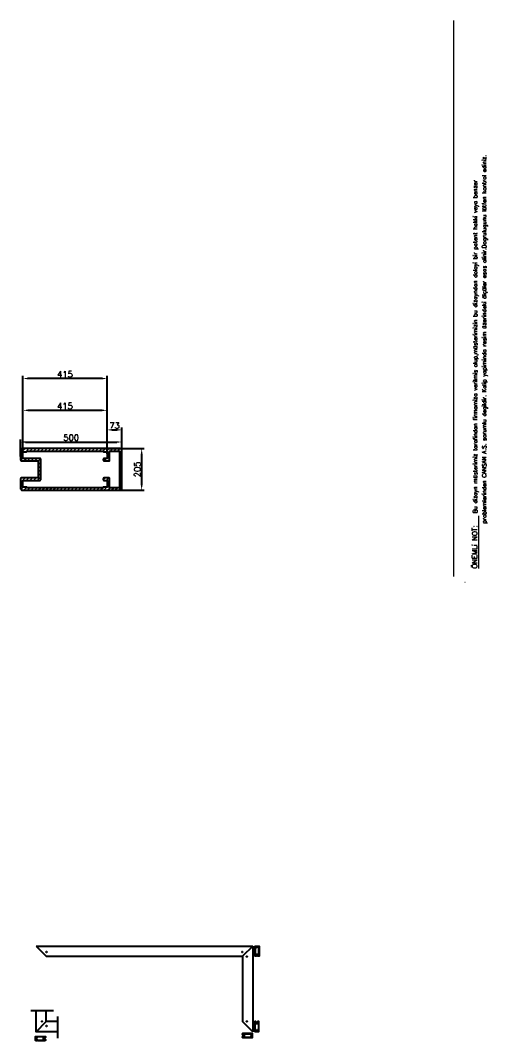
# Model space of a CAD drawing. Header units: millimetres. Extents: x 2270 to 2903, y 1179 to 1682.
# Drawn here: x 2270 to 2500, y 1179 to 1681 of the extents above; entities that cross this region are included whole.
import ezdxf

# ---------------------------------------------------------------- set-up
doc = ezdxf.new("R2010")
doc.units = ezdxf.units.MM
doc.header["$LTSCALE"] = 5
doc.layers.add('cizgi', color=7, linetype='Continuous', lineweight=20)
doc.layers.add('taram', color=5, linetype='Continuous', lineweight=18)
doc.styles.add('ROMANT', font='romant.shx', dxfattribs={"height": 3})
doc.dimstyles.new('ISO-25', dxfattribs={"dimtxt": 10, "dimasz": 2.5, "dimexe": 1.25, "dimexo": 0.625, "dimtad": 1, "dimtoh": 1, "dimlfac": 10, "dimtxsty": 'ROMANT', "dimcen": 2.5, "dimclrd": 242, "dimclre": 242, "dimclrt": 242, "dimadec": 1, "dimazin": 2, "dimtfac": 1, "dimtmove": 0, "dimatfit": 3, "dimfxl": 0, "dimarcsym": 0})

# ---------------------------------------------------------------- blocks, each defined once
blk = doc.blocks.new('*D8')
at = {"color": 242, "lineweight": -2, "ltscale": 5}
for p, q in [((2269.82, 1466.43), (2269.82, 1474.87)), ((2272.32, 1473.62), (2317.32, 1473.62)), ((2319.82, 1466.43), (2319.82, 1474.87))]:
    blk.add_line(p, q, dxfattribs=at)
at = {"color": 242, "ltscale": 5}
for points in [[(2272.32, 1474.04), (2272.32, 1473.21), (2269.82, 1473.62)], [(2317.32, 1474.04), (2317.32, 1473.21), (2319.82, 1473.62)]]:
    blk.add_solid(points, dxfattribs=at)
at = {"layer": 'Defpoints', "color": 0, "ltscale": 5}
for p in [(2319.82, 1473.62), (2269.82, 1465.8), (2319.82, 1465.8)]:
    blk.add_point(p, dxfattribs=at)
at = {"color": 242, "ltscale": 5, "insert": (2294.82, 1475.75), "char_height": 3, "attachment_point": 5, "style": 'ROMANT'}
blk.add_mtext('500', dxfattribs=at)
blk = doc.blocks.new('*D9')
at = {"color": 242, "lineweight": -2, "ltscale": 5}
for p, q in [((2309.71, 1470.37), (2330.79, 1470.37)), ((2329.54, 1467.87), (2329.54, 1452.37)), ((2309.71, 1449.87), (2330.79, 1449.87))]:
    blk.add_line(p, q, dxfattribs=at)
at = {"color": 242, "ltscale": 5}
for points in [[(2329.12, 1467.87), (2329.95, 1467.87), (2329.54, 1470.37)], [(2329.12, 1452.37), (2329.95, 1452.37), (2329.54, 1449.87)]]:
    blk.add_solid(points, dxfattribs=at)
at = {"layer": 'Defpoints', "color": 0, "ltscale": 5}
for p in [(2309.08, 1470.37), (2309.08, 1449.87), (2329.54, 1449.87)]:
    blk.add_point(p, dxfattribs=at)
at = {"color": 242, "ltscale": 5, "insert": (2327.41, 1460.12), "char_height": 3, "attachment_point": 5, "rotation": 90, "style": 'ROMANT'}
blk.add_mtext('205', dxfattribs=at)
blk = doc.blocks.new('*D10')
at = {"color": 242, "lineweight": -2, "ltscale": 5}
for p, q in [((2312.52, 1467.8), (2312.52, 1480.85)), ((2315.02, 1479.6), (2317.32, 1479.6)), ((2319.82, 1467.8), (2319.82, 1480.85))]:
    blk.add_line(p, q, dxfattribs=at)
at = {"color": 242, "ltscale": 5}
for points in [[(2315.02, 1480.02), (2315.02, 1479.19), (2312.52, 1479.6)], [(2317.32, 1480.02), (2317.32, 1479.19), (2319.82, 1479.6)]]:
    blk.add_solid(points, dxfattribs=at)
at = {"layer": 'Defpoints', "color": 0, "ltscale": 5}
for p in [(2319.82, 1479.6), (2312.52, 1467.17), (2319.82, 1467.17)]:
    blk.add_point(p, dxfattribs=at)
at = {"color": 242, "ltscale": 5, "insert": (2316.17, 1481.73), "char_height": 3, "attachment_point": 5, "style": 'ROMANT'}
blk.add_mtext('73', dxfattribs=at)
blk = doc.blocks.new('*D11')
at = {"color": 242, "lineweight": -2, "ltscale": 5}
for p, q in [((2271.02, 1467.8), (2271.02, 1490.49)), ((2310.02, 1489.24), (2273.52, 1489.24)), ((2312.52, 1467.8), (2312.52, 1490.49))]:
    blk.add_line(p, q, dxfattribs=at)
at = {"color": 242, "ltscale": 5}
for points in [[(2273.52, 1489.66), (2273.52, 1488.83), (2271.02, 1489.24)], [(2310.02, 1489.66), (2310.02, 1488.83), (2312.52, 1489.24)]]:
    blk.add_solid(points, dxfattribs=at)
at = {"layer": 'Defpoints', "color": 0, "ltscale": 5}
for p in [(2271.02, 1489.24), (2271.02, 1467.17), (2312.52, 1467.17)]:
    blk.add_point(p, dxfattribs=at)
at = {"color": 242, "ltscale": 5, "insert": (2291.77, 1491.37), "char_height": 3, "attachment_point": 5, "style": 'ROMANT'}
blk.add_mtext('415', dxfattribs=at)
blk = doc.blocks.new('*D13')
at = {"color": 242, "lineweight": -2, "ltscale": 5}
for p, q in [((2271.02, 1467.8), (2271.02, 1506.17)), ((2310.02, 1504.92), (2273.52, 1504.92)), ((2312.52, 1467.8), (2312.52, 1506.17))]:
    blk.add_line(p, q, dxfattribs=at)
at = {"color": 242, "ltscale": 5}
for points in [[(2273.52, 1505.34), (2273.52, 1504.51), (2271.02, 1504.92)], [(2310.02, 1505.34), (2310.02, 1504.51), (2312.52, 1504.92)]]:
    blk.add_solid(points, dxfattribs=at)
at = {"layer": 'Defpoints', "color": 0, "ltscale": 5}
for p in [(2271.02, 1504.92), (2271.02, 1467.17), (2312.52, 1467.17)]:
    blk.add_point(p, dxfattribs=at)
at = {"color": 242, "ltscale": 5, "insert": (2291.77, 1507.05), "char_height": 3, "attachment_point": 5, "style": 'ROMANT'}
blk.add_mtext('415', dxfattribs=at)

msp = doc.modelspace()

# ---------------------------------------------------------------- hatches: boundary and pattern name
at = {"layer": 'taram'}
h = msp.add_hatch(dxfattribs=at)
h.set_pattern_fill('ANSI31', color=256, scale=0.4, style=0)
h.set_pattern_definition([(45, (1261.1617, 1147.2243), (-0.8980256, 0.8980256), [])])
edge = h.paths.add_edge_path(flags=16)
edge.add_line((2312.5155, 1454.7248), (2312.5155, 1451.4248))
edge.add_line((2312.5155, 1451.4248), (2310.7655, 1451.4248))
edge.add_arc((2310.7655, 1451.1748), 0.25, 90, 180)
edge.add_line((2310.5155, 1451.1748), (2310.5155, 1451.0748))
edge.add_line((2310.5155, 1451.0748), (2273.0155, 1451.0748))
edge.add_line((2273.0155, 1451.0748), (2273.0155, 1451.1748))
edge.add_arc((2272.7655, 1451.1748), 0.25, 0, 90)
edge.add_line((2272.7655, 1451.4248), (2271.0155, 1451.4248))
edge.add_line((2271.0155, 1451.4248), (2271.0155, 1454.7248))
edge.add_line((2271.0155, 1454.7248), (2279.5655, 1454.7248))
edge.add_arc((2279.5655, 1454.9748), 0.25, 270, 360)
edge.add_line((2279.8155, 1454.9748), (2279.8155, 1465.2748))
edge.add_arc((2279.5655, 1465.2748), 0.25, 0, 90)
edge.add_line((2279.5655, 1465.5248), (2271.0155, 1465.5248))
edge.add_line((2271.0155, 1465.5248), (2271.0155, 1468.8248))
edge.add_line((2271.0155, 1468.8248), (2272.7655, 1468.8248))
edge.add_arc((2272.7655, 1469.0748), 0.25, 270, 360)
edge.add_line((2273.0155, 1469.0748), (2273.0155, 1469.1748))
edge.add_line((2273.0155, 1469.1748), (2310.5155, 1469.1748))
edge.add_line((2310.5155, 1469.1748), (2310.5155, 1469.0748))
edge.add_arc((2310.7655, 1469.0748), 0.25, 180, 270)
edge.add_line((2310.7655, 1468.8248), (2312.5155, 1468.8248))
edge.add_line((2312.5155, 1468.8248), (2312.5155, 1465.5248))
edge.add_line((2312.5155, 1465.5248), (2311.1155, 1465.5248))
edge.add_arc((2311.1155, 1464.9248), 0.6, 90, 270)
edge.add_line((2311.1155, 1464.3248), (2313.4655, 1464.3248))
edge.add_arc((2313.4655, 1464.5748), 0.25, 270, 360)
edge.add_line((2313.7155, 1464.5748), (2313.7155, 1469.1748))
edge.add_line((2313.7155, 1469.1748), (2318.6155, 1469.1748))
edge.add_line((2318.6155, 1469.1748), (2318.6155, 1451.0748))
edge.add_line((2318.6155, 1451.0748), (2313.7155, 1451.0748))
edge.add_line((2313.7155, 1451.0748), (2313.7155, 1455.6748))
edge.add_arc((2313.4655, 1455.6748), 0.25, 0, 90)
edge.add_line((2313.4655, 1455.9248), (2311.1155, 1455.9248))
edge.add_arc((2311.1155, 1455.3248), 0.6, 90, 270)
edge.add_line((2311.1155, 1454.7248), (2312.5155, 1454.7248))
edge = h.paths.add_edge_path()
edge.add_line((2269.8155, 1455.4248), (2269.8155, 1450.8748))
edge.add_arc((2270.8155, 1450.8748), 1, 180, 270)
edge.add_line((2270.8155, 1449.8748), (2318.8155, 1449.8748))
edge.add_arc((2318.8155, 1450.8748), 1, 270, 360)
edge.add_line((2319.8155, 1450.8748), (2319.8155, 1469.3748))
edge.add_arc((2318.8155, 1469.3748), 1, 0, 90)
edge.add_line((2318.8155, 1470.3748), (2270.8155, 1470.3748))
edge.add_arc((2270.8155, 1469.3748), 1, 90, 180)
edge.add_line((2269.8155, 1469.3748), (2269.8155, 1464.8248))
edge.add_arc((2270.3155, 1464.8248), 0.5, 180, 270)
edge.add_line((2270.3155, 1464.3248), (2278.6155, 1464.3248))
edge.add_line((2278.6155, 1464.3248), (2278.6155, 1455.9248))
edge.add_line((2278.6155, 1455.9248), (2270.3155, 1455.9248))
edge.add_arc((2270.3155, 1455.4248), 0.5, 90, 180)
h = msp.add_hatch(dxfattribs=at)
h.set_pattern_fill('ANSI31', color=256, scale=0.04, angle=-90, style=0)
h.set_pattern_definition([(45, (2355.11994, 1119.3455), (0.08980256, -0.08980256), [])])
edge = h.paths.add_edge_path(flags=16)
edge.add_line((2385.87, 1224.4809), (2385.54, 1224.4809))
edge.add_line((2385.54, 1224.4809), (2385.54, 1224.3059))
edge.add_arc((2385.515, 1224.3059), 0.025, 270, 360, ccw=False)
edge.add_line((2385.515, 1224.2809), (2385.505, 1224.2809))
edge.add_line((2385.505, 1224.2809), (2385.505, 1220.5309))
edge.add_line((2385.505, 1220.5309), (2385.515, 1220.5309))
edge.add_arc((2385.515, 1220.5059), 0.025, 360, 450, ccw=False)
edge.add_line((2385.54, 1220.5059), (2385.54, 1220.3309))
edge.add_line((2385.54, 1220.3309), (2385.87, 1220.3309))
edge.add_line((2385.87, 1220.3309), (2385.87, 1221.1859))
edge.add_arc((2385.895, 1221.1859), 0.025, 90, 180, ccw=False)
edge.add_line((2385.895, 1221.2109), (2386.925, 1221.2109))
edge.add_arc((2386.925, 1221.1859), 0.025, 360, 450, ccw=False)
edge.add_line((2386.95, 1221.1859), (2386.95, 1220.3309))
edge.add_line((2386.95, 1220.3309), (2387.28, 1220.3309))
edge.add_line((2387.28, 1220.3309), (2387.28, 1220.5059))
edge.add_arc((2387.305, 1220.5059), 0.025, 90, 180, ccw=False)
edge.add_line((2387.305, 1220.5309), (2387.315, 1220.5309))
edge.add_line((2387.315, 1220.5309), (2387.315, 1224.2809))
edge.add_line((2387.315, 1224.2809), (2387.305, 1224.2809))
edge.add_arc((2387.305, 1224.3059), 0.025, 180, 270, ccw=False)
edge.add_line((2387.28, 1224.3059), (2387.28, 1224.4809))
edge.add_line((2387.28, 1224.4809), (2386.95, 1224.4809))
edge.add_line((2386.95, 1224.4809), (2386.95, 1224.3409))
edge.add_arc((2386.89, 1224.3409), 0.06, 180, 360, ccw=False)
edge.add_line((2386.83, 1224.3409), (2386.83, 1224.5759))
edge.add_arc((2386.855, 1224.5759), 0.025, 90, 180, ccw=False)
edge.add_line((2386.855, 1224.6009), (2387.315, 1224.6009))
edge.add_line((2387.315, 1224.6009), (2387.315, 1225.0909))
edge.add_line((2387.315, 1225.0909), (2385.505, 1225.0909))
edge.add_line((2385.505, 1225.0909), (2385.505, 1224.6009))
edge.add_line((2385.505, 1224.6009), (2385.965, 1224.6009))
edge.add_arc((2385.965, 1224.5759), 0.025, 360, 450, ccw=False)
edge.add_line((2385.99, 1224.5759), (2385.99, 1224.3409))
edge.add_arc((2385.93, 1224.3409), 0.06, 180, 360, ccw=False)
edge.add_line((2385.87, 1224.3409), (2385.87, 1224.4809))
edge = h.paths.add_edge_path()
edge.add_line((2385.94, 1220.2109), (2385.485, 1220.2109))
edge.add_arc((2385.485, 1220.3109), 0.1, 180, 270, ccw=False)
edge.add_line((2385.385, 1220.3109), (2385.385, 1225.1109))
edge.add_arc((2385.485, 1225.1109), 0.1, 90, 180, ccw=False)
edge.add_line((2385.485, 1225.2109), (2387.335, 1225.2109))
edge.add_arc((2387.335, 1225.1109), 0.1, 360, 450, ccw=False)
edge.add_line((2387.435, 1225.1109), (2387.435, 1220.3109))
edge.add_arc((2387.335, 1220.3109), 0.1, 270, 360, ccw=False)
edge.add_line((2387.335, 1220.2109), (2386.88, 1220.2109))
edge.add_arc((2386.88, 1220.2609), 0.05, 180, 270, ccw=False)
edge.add_line((2386.83, 1220.2609), (2386.83, 1221.0909))
edge.add_line((2386.83, 1221.0909), (2385.99, 1221.0909))
edge.add_line((2385.99, 1221.0909), (2385.99, 1220.2609))
edge.add_arc((2385.94, 1220.2609), 0.05, 270, 360, ccw=False)
h = msp.add_hatch(dxfattribs=at)
h.set_pattern_fill('ANSI31', color=256, scale=0.04, angle=-90, style=0)
h.set_pattern_definition([(315, (2354.97132, 1288.97019), (0.08980256, 0.08980256), [])])
edge = h.paths.add_edge_path(flags=16)
edge.add_line((2385.7214, 1183.8348), (2385.3914, 1183.8348))
edge.add_line((2385.3914, 1183.8348), (2385.3914, 1184.0098))
edge.add_arc((2385.3664, 1184.0098), 0.025, 0, 90)
edge.add_line((2385.3664, 1184.0348), (2385.3564, 1184.0348))
edge.add_line((2385.3564, 1184.0348), (2385.3564, 1187.7848))
edge.add_line((2385.3564, 1187.7848), (2385.3664, 1187.7848))
edge.add_arc((2385.3664, 1187.8098), 0.025, -90, 0)
edge.add_line((2385.3914, 1187.8098), (2385.3914, 1187.9848))
edge.add_line((2385.3914, 1187.9848), (2385.7214, 1187.9848))
edge.add_line((2385.7214, 1187.9848), (2385.7214, 1187.1298))
edge.add_arc((2385.7464, 1187.1298), 0.025, 180, 270)
edge.add_line((2385.7464, 1187.1048), (2386.7764, 1187.1048))
edge.add_arc((2386.7764, 1187.1298), 0.025, -90, 0)
edge.add_line((2386.8014, 1187.1298), (2386.8014, 1187.9848))
edge.add_line((2386.8014, 1187.9848), (2387.1314, 1187.9848))
edge.add_line((2387.1314, 1187.9848), (2387.1314, 1187.8098))
edge.add_arc((2387.1564, 1187.8098), 0.025, 180, 270)
edge.add_line((2387.1564, 1187.7848), (2387.1664, 1187.7848))
edge.add_line((2387.1664, 1187.7848), (2387.1664, 1184.0348))
edge.add_line((2387.1664, 1184.0348), (2387.1564, 1184.0348))
edge.add_arc((2387.1564, 1184.0098), 0.025, 90, 180)
edge.add_line((2387.1314, 1184.0098), (2387.1314, 1183.8348))
edge.add_line((2387.1314, 1183.8348), (2386.8014, 1183.8348))
edge.add_line((2386.8014, 1183.8348), (2386.8014, 1183.9748))
edge.add_arc((2386.7414, 1183.9748), 0.06, 0, 180)
edge.add_line((2386.6814, 1183.9748), (2386.6814, 1183.7398))
edge.add_arc((2386.7064, 1183.7398), 0.025, 180, 270)
edge.add_line((2386.7064, 1183.7148), (2387.1664, 1183.7148))
edge.add_line((2387.1664, 1183.7148), (2387.1664, 1183.2248))
edge.add_line((2387.1664, 1183.2248), (2385.3564, 1183.2248))
edge.add_line((2385.3564, 1183.2248), (2385.3564, 1183.7148))
edge.add_line((2385.3564, 1183.7148), (2385.8164, 1183.7148))
edge.add_arc((2385.8164, 1183.7398), 0.025, -90, 0)
edge.add_line((2385.8414, 1183.7398), (2385.8414, 1183.9748))
edge.add_arc((2385.7814, 1183.9748), 0.06, 0, 180)
edge.add_line((2385.7214, 1183.9748), (2385.7214, 1183.8348))
edge = h.paths.add_edge_path()
edge.add_line((2385.7914, 1188.1048), (2385.3364, 1188.1048))
edge.add_arc((2385.3364, 1188.0048), 0.1, 90, 180)
edge.add_line((2385.2364, 1188.0048), (2385.2364, 1183.2048))
edge.add_arc((2385.3364, 1183.2048), 0.1, 180, 270)
edge.add_line((2385.3364, 1183.1048), (2387.1864, 1183.1048))
edge.add_arc((2387.1864, 1183.2048), 0.1, -90, 0)
edge.add_line((2387.2864, 1183.2048), (2387.2864, 1188.0048))
edge.add_arc((2387.1864, 1188.0048), 0.1, 0, 90)
edge.add_line((2387.1864, 1188.1048), (2386.7314, 1188.1048))
edge.add_arc((2386.7314, 1188.0548), 0.05, 90, 180)
edge.add_line((2386.6814, 1188.0548), (2386.6814, 1187.2248))
edge.add_line((2386.6814, 1187.2248), (2385.8414, 1187.2248))
edge.add_line((2385.8414, 1187.2248), (2385.8414, 1188.0548))
edge.add_arc((2385.7914, 1188.0548), 0.05, 0, 90)
h = msp.add_hatch(dxfattribs=at)
h.set_pattern_fill('ANSI31', color=256, scale=0.04, style=0)
h.set_pattern_definition([(45, (2278.30486, 1149.82172), (-0.08980256, 0.08980256), [])])
edge = h.paths.add_edge_path(flags=16)
edge.add_line((2383.4402, 1180.5718), (2383.4402, 1180.2418))
edge.add_line((2383.4402, 1180.2418), (2383.2652, 1180.2418))
edge.add_arc((2383.2652, 1180.2168), 0.025, 90, 180)
edge.add_line((2383.2402, 1180.2168), (2383.2402, 1180.2068))
edge.add_line((2383.2402, 1180.2068), (2379.4902, 1180.2068))
edge.add_line((2379.4902, 1180.2068), (2379.4902, 1180.2168))
edge.add_arc((2379.4652, 1180.2168), 0.025, 0, 90)
edge.add_line((2379.4652, 1180.2418), (2379.2902, 1180.2418))
edge.add_line((2379.2902, 1180.2418), (2379.2902, 1180.5718))
edge.add_line((2379.2902, 1180.5718), (2380.1452, 1180.5718))
edge.add_arc((2380.1452, 1180.5968), 0.025, 270, 360)
edge.add_line((2380.1702, 1180.5968), (2380.1702, 1181.6268))
edge.add_arc((2380.1452, 1181.6268), 0.025, 0, 90)
edge.add_line((2380.1452, 1181.6518), (2379.2902, 1181.6518))
edge.add_line((2379.2902, 1181.6518), (2379.2902, 1181.9818))
edge.add_line((2379.2902, 1181.9818), (2379.4652, 1181.9818))
edge.add_arc((2379.4652, 1182.0068), 0.025, 270, 360)
edge.add_line((2379.4902, 1182.0068), (2379.4902, 1182.0168))
edge.add_line((2379.4902, 1182.0168), (2383.2402, 1182.0168))
edge.add_line((2383.2402, 1182.0168), (2383.2402, 1182.0068))
edge.add_arc((2383.2652, 1182.0068), 0.025, 180, 270)
edge.add_line((2383.2652, 1181.9818), (2383.4402, 1181.9818))
edge.add_line((2383.4402, 1181.9818), (2383.4402, 1181.6518))
edge.add_line((2383.4402, 1181.6518), (2383.3002, 1181.6518))
edge.add_arc((2383.3002, 1181.5918), 0.06, 90, 270)
edge.add_line((2383.3002, 1181.5318), (2383.5352, 1181.5318))
edge.add_arc((2383.5352, 1181.5568), 0.025, 270, 360)
edge.add_line((2383.5602, 1181.5568), (2383.5602, 1182.0168))
edge.add_line((2383.5602, 1182.0168), (2384.0502, 1182.0168))
edge.add_line((2384.0502, 1182.0168), (2384.0502, 1180.2068))
edge.add_line((2384.0502, 1180.2068), (2383.5602, 1180.2068))
edge.add_line((2383.5602, 1180.2068), (2383.5602, 1180.6668))
edge.add_arc((2383.5352, 1180.6668), 0.025, 0, 90)
edge.add_line((2383.5352, 1180.6918), (2383.3002, 1180.6918))
edge.add_arc((2383.3002, 1180.6318), 0.06, 90, 270)
edge.add_line((2383.3002, 1180.5718), (2383.4402, 1180.5718))
edge = h.paths.add_edge_path()
edge.add_line((2379.1702, 1180.6418), (2379.1702, 1180.1868))
edge.add_arc((2379.2702, 1180.1868), 0.1, 180, 270)
edge.add_line((2379.2702, 1180.0868), (2384.0702, 1180.0868))
edge.add_arc((2384.0702, 1180.1868), 0.1, 270, 360)
edge.add_line((2384.1702, 1180.1868), (2384.1702, 1182.0368))
edge.add_arc((2384.0702, 1182.0368), 0.1, 0, 90)
edge.add_line((2384.0702, 1182.1368), (2379.2702, 1182.1368))
edge.add_arc((2379.2702, 1182.0368), 0.1, 90, 180)
edge.add_line((2379.1702, 1182.0368), (2379.1702, 1181.5818))
edge.add_arc((2379.2202, 1181.5818), 0.05, 180, 270)
edge.add_line((2379.2202, 1181.5318), (2380.0502, 1181.5318))
edge.add_line((2380.0502, 1181.5318), (2380.0502, 1180.6918))
edge.add_line((2380.0502, 1180.6918), (2379.2202, 1180.6918))
edge.add_arc((2379.2202, 1180.6418), 0.05, 90, 180)
h = msp.add_hatch(dxfattribs=at)
h.set_pattern_fill('ANSI31', color=256, scale=0.04, style=0)
h.set_pattern_definition([(135, (2383.08908, 1148.37341), (0.08980256, 0.08980256), [])])
edge = h.paths.add_edge_path(flags=16)
edge.add_line((2277.9537, 1179.1235), (2277.9537, 1178.7935))
edge.add_line((2277.9537, 1178.7935), (2278.1287, 1178.7935))
edge.add_arc((2278.1287, 1178.7685), 0.025, 360, 450, ccw=False)
edge.add_line((2278.1537, 1178.7685), (2278.1537, 1178.7585))
edge.add_line((2278.1537, 1178.7585), (2281.9037, 1178.7585))
edge.add_line((2281.9037, 1178.7585), (2281.9037, 1178.7685))
edge.add_arc((2281.9287, 1178.7685), 0.025, 450, 540, ccw=False)
edge.add_line((2281.9287, 1178.7935), (2282.1037, 1178.7935))
edge.add_line((2282.1037, 1178.7935), (2282.1037, 1179.1235))
edge.add_line((2282.1037, 1179.1235), (2281.2487, 1179.1235))
edge.add_arc((2281.2487, 1179.1485), 0.025, 180, 270, ccw=False)
edge.add_line((2281.2237, 1179.1485), (2281.2237, 1180.1785))
edge.add_arc((2281.2487, 1180.1785), 0.025, 450, 540, ccw=False)
edge.add_line((2281.2487, 1180.2035), (2282.1037, 1180.2035))
edge.add_line((2282.1037, 1180.2035), (2282.1037, 1180.5335))
edge.add_line((2282.1037, 1180.5335), (2281.9287, 1180.5335))
edge.add_arc((2281.9287, 1180.5585), 0.025, 180, 270, ccw=False)
edge.add_line((2281.9037, 1180.5585), (2281.9037, 1180.5685))
edge.add_line((2281.9037, 1180.5685), (2278.1537, 1180.5685))
edge.add_line((2278.1537, 1180.5685), (2278.1537, 1180.5585))
edge.add_arc((2278.1287, 1180.5585), 0.025, 270, 360, ccw=False)
edge.add_line((2278.1287, 1180.5335), (2277.9537, 1180.5335))
edge.add_line((2277.9537, 1180.5335), (2277.9537, 1180.2035))
edge.add_line((2277.9537, 1180.2035), (2278.0937, 1180.2035))
edge.add_arc((2278.0937, 1180.1435), 0.06, 270, 450, ccw=False)
edge.add_line((2278.0937, 1180.0835), (2277.8587, 1180.0835))
edge.add_arc((2277.8587, 1180.1085), 0.025, 180, 270, ccw=False)
edge.add_line((2277.8337, 1180.1085), (2277.8337, 1180.5685))
edge.add_line((2277.8337, 1180.5685), (2277.3437, 1180.5685))
edge.add_line((2277.3437, 1180.5685), (2277.3437, 1178.7585))
edge.add_line((2277.3437, 1178.7585), (2277.8337, 1178.7585))
edge.add_line((2277.8337, 1178.7585), (2277.8337, 1179.2185))
edge.add_arc((2277.8587, 1179.2185), 0.025, 450, 540, ccw=False)
edge.add_line((2277.8587, 1179.2435), (2278.0937, 1179.2435))
edge.add_arc((2278.0937, 1179.1835), 0.06, 270, 450, ccw=False)
edge.add_line((2278.0937, 1179.1235), (2277.9537, 1179.1235))
edge = h.paths.add_edge_path()
edge.add_line((2282.2237, 1179.1935), (2282.2237, 1178.7385))
edge.add_arc((2282.1237, 1178.7385), 0.1, 270, 360, ccw=False)
edge.add_line((2282.1237, 1178.6385), (2277.3237, 1178.6385))
edge.add_arc((2277.3237, 1178.7385), 0.1, 180, 270, ccw=False)
edge.add_line((2277.2237, 1178.7385), (2277.2237, 1180.5885))
edge.add_arc((2277.3237, 1180.5885), 0.1, 450, 540, ccw=False)
edge.add_line((2277.3237, 1180.6885), (2282.1237, 1180.6885))
edge.add_arc((2282.1237, 1180.5885), 0.1, 360, 450, ccw=False)
edge.add_line((2282.2237, 1180.5885), (2282.2237, 1180.1335))
edge.add_arc((2282.1737, 1180.1335), 0.05, 270, 360, ccw=False)
edge.add_line((2282.1737, 1180.0835), (2281.3437, 1180.0835))
edge.add_line((2281.3437, 1180.0835), (2281.3437, 1179.2435))
edge.add_line((2281.3437, 1179.2435), (2282.1737, 1179.2435))
edge.add_arc((2282.1737, 1179.1935), 0.05, 360, 450, ccw=False)

# ---------------------------------------------------------------- linework, layer by layer
at = {"ltscale": 5}
for p, q in [((2277.5459, 1225.1695), (2282.5459, 1220.1695)), ((2277.5459, 1225.1695), (2384.2459, 1225.1695)), ((2384.2459, 1225.1695), (2379.2459, 1220.1695)), ((2384.2459, 1225.1695), (2384.2459, 1182.9695)), ((2282.5459, 1220.1695), (2379.2459, 1220.1695)), ((2379.2459, 1220.1695), (2379.2459, 1187.9695)), ((2274.8925, 1193.5328), (2286.1742, 1193.5328)), ((2277.5459, 1182.9695), (2282.5459, 1187.9695)), ((2288.0712, 1190.4409), (2288.0712, 1179.7687)), ((2384.2459, 1182.9695), (2379.2459, 1187.9695))]:
    msp.add_line(p, q, dxfattribs=at)
for points in [[(2270.3155, 1464.3248), (2278.6155, 1464.3248), (2278.6155, 1455.9248), (2270.3155, 1455.9248, 0.41421356), (2269.8155, 1455.4248), (2269.8155, 1450.8748, 0.41421356), (2270.8155, 1449.8748), (2318.8155, 1449.8748, 0.41421356), (2319.8155, 1450.8748), (2319.8155, 1469.3748, 0.41421356), (2318.8155, 1470.3748), (2270.8155, 1470.3748, 0.41421356), (2269.8155, 1469.3748), (2269.8155, 1464.8248, 0.41421356)], [(2310.5155, 1451.1748), (2310.5155, 1451.0748), (2273.0155, 1451.0748), (2273.0155, 1451.1748, 0.41421356), (2272.7655, 1451.4248), (2271.0155, 1451.4248), (2271.0155, 1454.7248), (2279.5655, 1454.7248, 0.41421356), (2279.8155, 1454.9748), (2279.8155, 1465.2748, 0.41421356), (2279.5655, 1465.5248), (2271.0155, 1465.5248), (2271.0155, 1468.8248), (2272.7655, 1468.8248, 0.41421356), (2273.0155, 1469.0748), (2273.0155, 1469.1748), (2310.5155, 1469.1748), (2310.5155, 1469.0748, 0.41421356), (2310.7655, 1468.8248), (2312.5155, 1468.8248), (2312.5155, 1465.5248), (2311.1155, 1465.5248, 1), (2311.1155, 1464.3248), (2313.4655, 1464.3248, 0.41421356), (2313.7155, 1464.5748), (2313.7155, 1469.1748), (2318.6155, 1469.1748), (2318.6155, 1451.0748), (2313.7155, 1451.0748), (2313.7155, 1455.6748, 0.41421356), (2313.4655, 1455.9248), (2311.1155, 1455.9248, 1), (2311.1155, 1454.7248), (2312.5155, 1454.7248), (2312.5155, 1451.4248), (2310.7655, 1451.4248, 0.41421356)], [(2386.83, 1220.2609), (2386.83, 1221.0909), (2385.99, 1221.0909), (2385.99, 1220.2609, -0.41421356), (2385.94, 1220.2109), (2385.485, 1220.2109, -0.41421356), (2385.385, 1220.3109), (2385.385, 1225.1109, -0.41421356), (2385.485, 1225.2109), (2387.335, 1225.2109, -0.41421356), (2387.435, 1225.1109), (2387.435, 1220.3109, -0.41421356), (2387.335, 1220.2109), (2386.88, 1220.2109, -0.41421356)], [(2385.515, 1224.2809), (2385.505, 1224.2809), (2385.505, 1220.5309), (2385.515, 1220.5309, -0.41421356), (2385.54, 1220.5059), (2385.54, 1220.3309), (2385.87, 1220.3309), (2385.87, 1221.1859, -0.41421356), (2385.895, 1221.2109), (2386.925, 1221.2109, -0.41421356), (2386.95, 1221.1859), (2386.95, 1220.3309), (2387.28, 1220.3309), (2387.28, 1220.5059, -0.41421356), (2387.305, 1220.5309), (2387.315, 1220.5309), (2387.315, 1224.2809), (2387.305, 1224.2809, -0.41421356), (2387.28, 1224.3059), (2387.28, 1224.4809), (2386.95, 1224.4809), (2386.95, 1224.3409, -1), (2386.83, 1224.3409), (2386.83, 1224.5759, -0.41421356), (2386.855, 1224.6009), (2387.315, 1224.6009), (2387.315, 1225.0909), (2385.505, 1225.0909), (2385.505, 1224.6009), (2385.965, 1224.6009, -0.41421356), (2385.99, 1224.5759), (2385.99, 1224.3409, -1), (2385.87, 1224.3409), (2385.87, 1224.4809), (2385.54, 1224.4809), (2385.54, 1224.3059, -0.41421356)], [(2386.6814, 1188.0548), (2386.6814, 1187.2248), (2385.8414, 1187.2248), (2385.8414, 1188.0548, 0.41421356), (2385.7914, 1188.1048), (2385.3364, 1188.1048, 0.41421356), (2385.2364, 1188.0048), (2385.2364, 1183.2048, 0.41421356), (2385.3364, 1183.1048), (2387.1864, 1183.1048, 0.41421356), (2387.2864, 1183.2048), (2387.2864, 1188.0048, 0.41421356), (2387.1864, 1188.1048), (2386.7314, 1188.1048, 0.41421356)], [(2385.3664, 1184.0348), (2385.3564, 1184.0348), (2385.3564, 1187.7848), (2385.3664, 1187.7848, 0.41421356), (2385.3914, 1187.8098), (2385.3914, 1187.9848), (2385.7214, 1187.9848), (2385.7214, 1187.1298, 0.41421356), (2385.7464, 1187.1048), (2386.7764, 1187.1048, 0.41421356), (2386.8014, 1187.1298), (2386.8014, 1187.9848), (2387.1314, 1187.9848), (2387.1314, 1187.8098, 0.41421356), (2387.1564, 1187.7848), (2387.1664, 1187.7848), (2387.1664, 1184.0348), (2387.1564, 1184.0348, 0.41421356), (2387.1314, 1184.0098), (2387.1314, 1183.8348), (2386.8014, 1183.8348), (2386.8014, 1183.9748, 1), (2386.6814, 1183.9748), (2386.6814, 1183.7398, 0.41421356), (2386.7064, 1183.7148), (2387.1664, 1183.7148), (2387.1664, 1183.2248), (2385.3564, 1183.2248), (2385.3564, 1183.7148), (2385.8164, 1183.7148, 0.41421356), (2385.8414, 1183.7398), (2385.8414, 1183.9748, 1), (2385.7214, 1183.9748), (2385.7214, 1183.8348), (2385.3914, 1183.8348), (2385.3914, 1184.0098, 0.41421356)], [(2379.2202, 1181.5318), (2380.0502, 1181.5318), (2380.0502, 1180.6918), (2379.2202, 1180.6918, 0.41421356), (2379.1702, 1180.6418), (2379.1702, 1180.1868, 0.41421356), (2379.2702, 1180.0868), (2384.0702, 1180.0868, 0.41421356), (2384.1702, 1180.1868), (2384.1702, 1182.0368, 0.41421356), (2384.0702, 1182.1368), (2379.2702, 1182.1368, 0.41421356), (2379.1702, 1182.0368), (2379.1702, 1181.5818, 0.41421356)], [(2383.2402, 1180.2168), (2383.2402, 1180.2068), (2379.4902, 1180.2068), (2379.4902, 1180.2168, 0.41421356), (2379.4652, 1180.2418), (2379.2902, 1180.2418), (2379.2902, 1180.5718), (2380.1452, 1180.5718, 0.41421356), (2380.1702, 1180.5968), (2380.1702, 1181.6268, 0.41421356), (2380.1452, 1181.6518), (2379.2902, 1181.6518), (2379.2902, 1181.9818), (2379.4652, 1181.9818, 0.41421356), (2379.4902, 1182.0068), (2379.4902, 1182.0168), (2383.2402, 1182.0168), (2383.2402, 1182.0068, 0.41421356), (2383.2652, 1181.9818), (2383.4402, 1181.9818), (2383.4402, 1181.6518), (2383.3002, 1181.6518, 1), (2383.3002, 1181.5318), (2383.5352, 1181.5318, 0.41421356), (2383.5602, 1181.5568), (2383.5602, 1182.0168), (2384.0502, 1182.0168), (2384.0502, 1180.2068), (2383.5602, 1180.2068), (2383.5602, 1180.6668, 0.41421356), (2383.5352, 1180.6918), (2383.3002, 1180.6918, 1), (2383.3002, 1180.5718), (2383.4402, 1180.5718), (2383.4402, 1180.2418), (2383.2652, 1180.2418, 0.41421356)], [(2282.1737, 1180.0835), (2281.3437, 1180.0835), (2281.3437, 1179.2435), (2282.1737, 1179.2435, -0.41421356), (2282.2237, 1179.1935), (2282.2237, 1178.7385, -0.41421356), (2282.1237, 1178.6385), (2277.3237, 1178.6385, -0.41421356), (2277.2237, 1178.7385), (2277.2237, 1180.5885, -0.41421356), (2277.3237, 1180.6885), (2282.1237, 1180.6885, -0.41421356), (2282.2237, 1180.5885), (2282.2237, 1180.1335, -0.41421356)], [(2278.1537, 1178.7685), (2278.1537, 1178.7585), (2281.9037, 1178.7585), (2281.9037, 1178.7685, -0.41421356), (2281.9287, 1178.7935), (2282.1037, 1178.7935), (2282.1037, 1179.1235), (2281.2487, 1179.1235, -0.41421356), (2281.2237, 1179.1485), (2281.2237, 1180.1785, -0.41421356), (2281.2487, 1180.2035), (2282.1037, 1180.2035), (2282.1037, 1180.5335), (2281.9287, 1180.5335, -0.41421356), (2281.9037, 1180.5585), (2281.9037, 1180.5685), (2278.1537, 1180.5685), (2278.1537, 1180.5585, -0.41421356), (2278.1287, 1180.5335), (2277.9537, 1180.5335), (2277.9537, 1180.2035), (2278.0937, 1180.2035, -1), (2278.0937, 1180.0835), (2277.8587, 1180.0835, -0.41421356), (2277.8337, 1180.1085), (2277.8337, 1180.5685), (2277.3437, 1180.5685), (2277.3437, 1178.7585), (2277.8337, 1178.7585), (2277.8337, 1179.2185, -0.41421356), (2277.8587, 1179.2435), (2278.0937, 1179.2435, -1), (2278.0937, 1179.1235), (2277.9537, 1179.1235), (2277.9537, 1178.7935), (2278.1287, 1178.7935, -0.41421356)]]:
    msp.add_lwpolyline(points, format="xyb", close=True)
for points in [[(2288.0712, 1182.9695), (2277.5459, 1182.9695), (2277.5459, 1193.5328)], [(2288.0712, 1187.9695), (2282.5459, 1187.9695), (2282.5459, 1193.5328)]]:
    msp.add_lwpolyline(points, dxfattribs=at)
for centre in [(2282.6759, 1222.3045), (2379.1159, 1222.3045), (2381.3809, 1220.0395), (2280.4109, 1188.0995), (2381.3809, 1188.0995), (2282.6759, 1185.8345)]:
    msp.add_circle(centre, 0.175, dxfattribs=at)
at = {"layer": 'cizgi'}
for p, q in [((2483.3925, 1407.4067), (2483.3925, 1681.4067)), ((2495.6865, 1411.2536), (2495.6865, 1437.1998))]:
    msp.add_line(p, q, dxfattribs=at)
at = {"layer": 'cizgi', "ltscale": 0.05}
for p, q in [((2488.8727, 1404.395), (2488.7283, 1404.395)), ((2488.7999, 1404.3201), (2488.7999, 1404.4699))]:
    msp.add_line(p, q, dxfattribs=at)

# ---------------------------------------------------------------- texts
at = {"layer": 'cizgi', "style": 'ROMANT'}
for s, height, p in [('problemlerinden CANSAN A.S. sorumlu degildir. Kalip yapiminda resim üzerindeki ölçüler esas alinir.Dogrulugunu lütfen kontrol ediniz.', 2, (2499.2715, 1433.4852)), (' Bu dizayn müsterimiz tarafindan firmamiza verilmis olup,müsterimizin bu dizayndan dolayi bir patent hakki veya benzer', 2, (2494.8284, 1437.2271)), ('ÖNEMLi NOT:', 2.5, (2494.8284, 1411.2773))]:
    msp.add_text(s, height=height, rotation=90, dxfattribs=at).set_placement(p)

# ---------------------------------------------------------------- dimensions: what is measured, and where the dimension line sits
at = {"ltscale": 5}
for base, p1, p2, picture, middle in [((2271.0155, 1504.9248), (2312.5155, 1467.1748), (2271.0155, 1467.1748), '*D13', (2291.7655, 1507.0498)), ((2271.0155, 1489.2439), (2312.5155, 1467.1748), (2271.0155, 1467.1748), '*D11', (2291.7655, 1491.3689)), ((2319.8155, 1479.6023), (2312.5155, 1467.1748), (2319.8155, 1467.1748), '*D10', (2316.1655, 1481.7273)), ((2319.8155, 1473.6221), (2269.8155, 1465.801), (2319.8155, 1465.801), '*D8', (2294.8155, 1475.7471))]:
    dim = msp.add_linear_dim(base=base, p1=p1, p2=p2, dimstyle='ISO-25', dxfattribs=at)
    dim.commit()
    dim.dimension.update_dxf_attribs({"geometry": picture, "text_midpoint": middle})
dim = msp.add_linear_dim(base=(2329.5358, 1449.8748), p1=(2309.0836, 1470.3748), p2=(2309.0836, 1449.8748), angle=90, dimstyle='ISO-25', dxfattribs=at)
dim.commit()
dim.dimension.update_dxf_attribs({"geometry": '*D9', "text_midpoint": (2327.4108, 1460.1248)})

doc.saveas('drawing.dxf')
